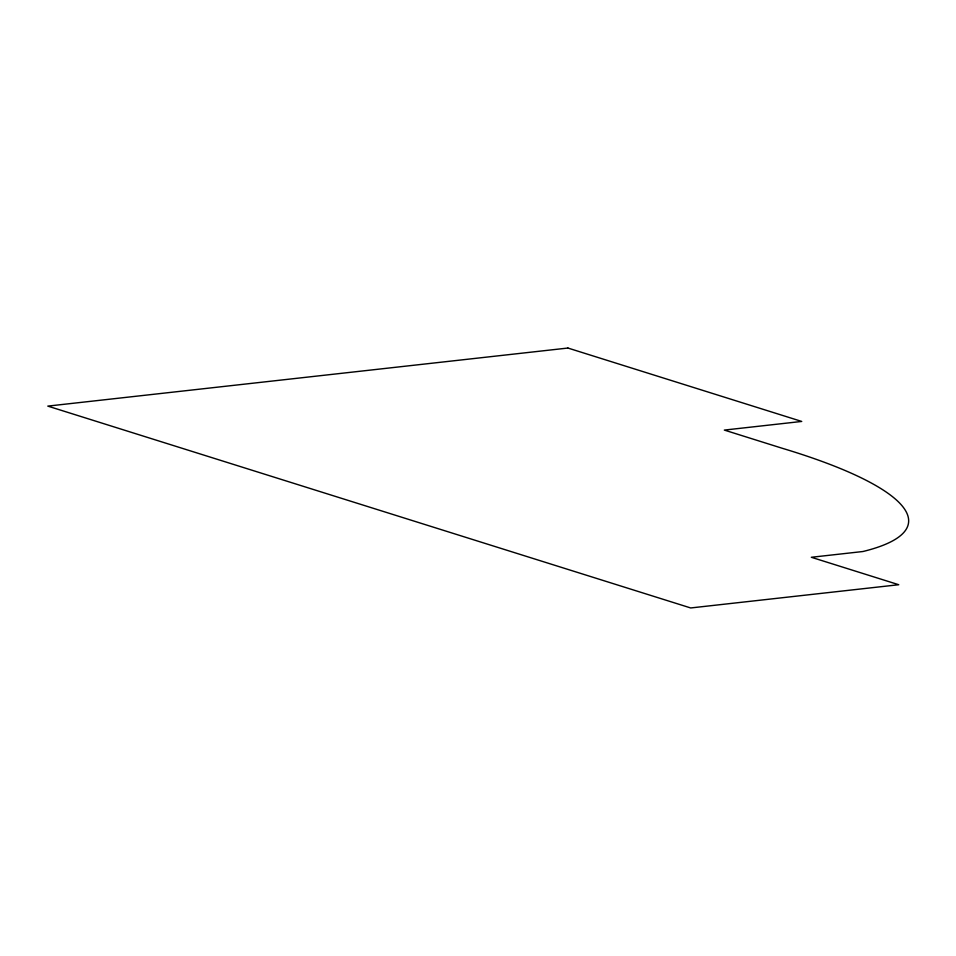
<?xml version="1.0" encoding="UTF-8"?>
<svg xmlns="http://www.w3.org/2000/svg" width="956" height="956" viewBox="0 0 956 956"><rect width="100%" height="100%" fill="white"/><g stroke="black" fill="none" stroke-linecap="round" stroke-linejoin="round"><path stroke-width="1.43" d="M567.936 348.044L47.8 406.109L690.698 607.956L898.748 584.725L811.321 557.276L862.921 551.516A350.35 72.847 7.5 0 0 782.307 448.292L724.325 430.08L801.726 421.441L567.936 348.044"/></g></svg>
